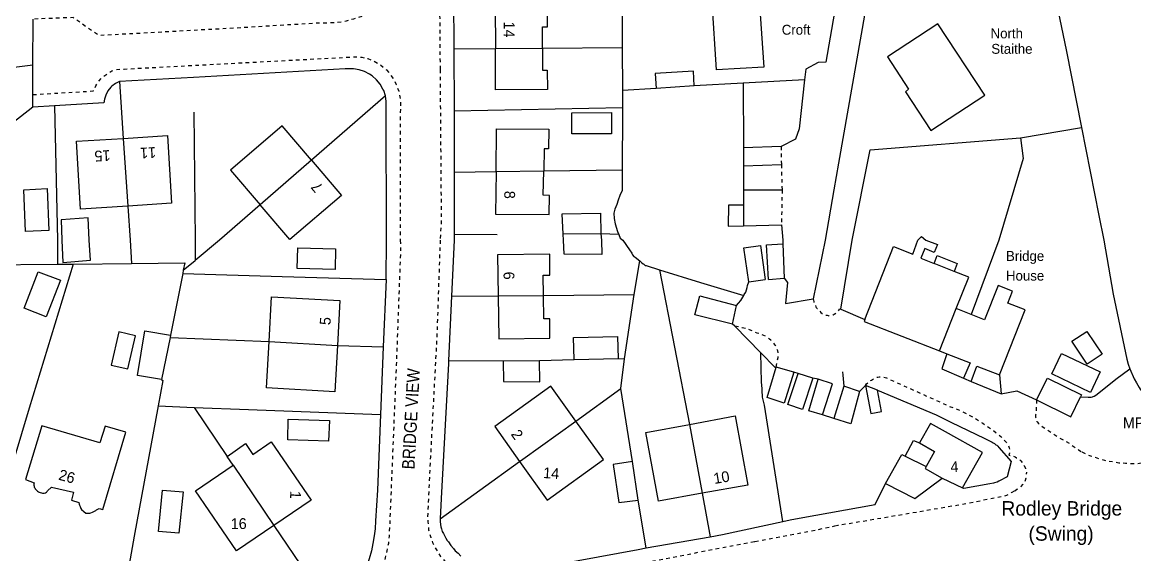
# Model space of a CAD drawing. Extents: x 421500 to 422711, y 436000 to 437000.
# Drawn here: x 422105.8 to 422260.5, y 436456.2 to 436530.3 of the extents above; entities that cross this region are included whole.
import ezdxf

# ---------------------------------------------------------------- set-up
doc = ezdxf.new("R2010")
doc.units = 0
doc.linetypes.add('716709-ExBase$0$OS-DASHEDLINE', pattern=[1, 0.5, -0.5])
for name, color, linetype in [('716709-ExBase$0$OS-LINE_0001_BLG_OUTLINE', 7, 'Continuous'), ('716709-ExBase$0$OS-LINE_0021_ROAD_OR_TRACK', 8, '716709-ExBase$0$OS-DASHEDLINE'), ('716709-ExBase$0$OS-LINE_0030_BLG_DIVISION', 8, 'Continuous'), ('716709-ExBase$0$OS-LINE_0030_OBSTRUCTING_FEAT', 8, 'Continuous'), ('716709-ExBase$0$OS-LINE_0032_PATH_OR_EDGE', 8, '716709-ExBase$0$OS-DASHEDLINE'), ('716709-ExBase$0$OS-LINE_0059_WATER_EDGE_LIMIT', 8, 'Continuous'), ('716709-ExBase$0$OS-TEXT_BUILDING_OR_STRUCTURE', 4, 'Continuous'), ('716709-ExBase$0$OS-TEXT_ROAD_NAME', 7, 'Continuous'), ('716709-ExBase$0$OS-TEXT_ROADSIDE', 4, 'Continuous'), ('716709-ExBase$0$OS-TEXT_STRUCTURE', 4, 'Continuous'), ('Pr-KerbEdge', 8, 'Continuous')]:
    doc.layers.add(name, color=color, linetype=linetype)
doc.styles.add('716709-ExBase$0$Romans', font='romans.shx', dxfattribs={"width": 0.9})
doc.styles.add('716709-ExBase$0$Standard', font='romans.shx')

msp = doc.modelspace()

# ---------------------------------------------------------------- linework, layer by layer
at = {"layer": '716709-ExBase$0$OS-LINE_0001_BLG_OUTLINE'}
for p, q in [((422235.36, 436495.66), (422232.59, 436496.77)), ((422237.75, 436489.66), (422235.68, 436490.51)), ((422233.35, 436484.61), (422234.37, 436484.21)), ((422236.7, 436480.8), (422237.75, 436480.35)), ((422135.1, 436468.7), (422134.3, 436469.9)), ((422233.73, 436466.92), (422236.55, 436465.57))]:
    msp.add_line(p, q, dxfattribs=at)
at = {"layer": '716709-ExBase$0$OS-LINE_0001_BLG_OUTLINE', "flags": 128}
for points in [[(422178.15, 436526.71), (422178.15, 436529.65), (422178.85, 436529.65), (422178.85, 436532.45), (422171.55, 436532.45), (422171.58, 436526.65)], [(422208.9, 436524.05), (422202.35, 436523.7), (422201.75, 436533.05), (422208.25, 436533.45), (422208.9, 436524.05)], [(422226.1, 436525.5), (422229.05, 436521), (422228.6, 436520.65), (422232.15, 436515.25), (422239.65, 436520.15), (422233.1, 436530.1), (422226.1, 436525.5)], [(422178.15, 436526.71), (422178.15, 436523.65), (422178.8, 436523.65), (422178.85, 436520.95), (422171.6, 436520.9), (422171.58, 436526.65)], [(422146.01, 436511.12), (422141.95, 436515.9), (422134.75, 436509.75), (422138.87, 436504.93)], [(422171.67, 436509.54), (422171.75, 436515.5), (422179, 436515.45), (422178.95, 436512.7), (422178.35, 436512.7), (422178.3, 436509.64)], [(422120.48, 436504.74), (422113.9, 436504.3), (422113.35, 436513.75), (422119.84, 436514.16)], [(422119.84, 436514.16), (422126, 436514.55), (422126.55, 436505.15), (422120.48, 436504.74)], [(422146.01, 436511.12), (422150.2, 436506.2), (422143, 436500.1), (422138.87, 436504.93)], [(422171.67, 436509.54), (422171.6, 436503.6), (422179.05, 436503.55), (422179.1, 436506.2), (422178.25, 436506.25), (422178.3, 436509.64)], [(422222.95, 436488.95), (422226.95, 436499.1), (422229.65, 436498.05), (422230.35, 436500)], [(422230.35, 436500), (422230.85, 436500.5), (422231.45, 436500)], [(422231.45, 436500), (422233.05, 436499.4), (422232.6, 436498.3), (422231.3, 436498.85), (422230.75, 436497.5), (422232.59, 436496.77)], [(422178.27, 436492.32), (422178.25, 436495.15), (422179.15, 436495.15), (422179.15, 436498.05), (422171.9, 436497.95), (422171.97, 436492.26)], [(422235.68, 436490.51), (422237.4, 436494.85), (422235.36, 436495.66)], [(422241.7, 436481.25), (422245.25, 436490.3), (422242.85, 436491.25), (422243.5, 436492.9), (422241.5, 436493.7), (422239.6, 436488.9), (422237.75, 436489.66)], [(422140.11, 436485.9), (422140.45, 436492.1), (422149.95, 436491.6), (422149.61, 436485.35)], [(422171.97, 436492.26), (422172.05, 436486.3), (422179.15, 436486.35), (422179.15, 436489.05), (422178.3, 436489.05), (422178.27, 436492.32)], [(422222.95, 436488.95), (422222.85, 436488.7), (422233.35, 436484.61)], [(422149.61, 436485.35), (422149.25, 436478.9), (422139.75, 436479.45), (422140.11, 436485.9)], [(422234.37, 436484.21), (422237.6, 436482.95), (422236.7, 436480.8)], [(422237.75, 436480.35), (422238.55, 436482.5), (422241.7, 436481.25)], [(422182.79, 436474.82), (422179.3, 436479.7), (422171.5, 436474.1), (422174.96, 436469.24)], [(422174.96, 436469.24), (422178.8, 436463.85), (422186.6, 436469.5), (422182.79, 436474.82)], [(422198.6, 436474.38), (422204.95, 436475.55), (422206.7, 436465.95), (422200.33, 436464.8)], [(422117, 436462.56), (422120.2, 436473.3), (422117.3, 436474.15), (422116.6, 436471.8), (422108.5, 436474.2), (422106.26, 436466.72), (422107.45, 436466.25), (422107.4, 436466.1), (422107.4, 436465.95), (422107.45, 436465.8), (422107.45, 436465.65), (422107.55, 436465.55), (422107.6, 436465.4), (422107.9, 436465.1), (422108.05, 436465), (422108.15, 436464.95), (422108.6, 436464.8), (422108.85, 436464.8), (422109, 436464.85), (422109.15, 436464.95), (422109.25, 436465.05), (422109.3, 436465.15), (422109.85, 436465.65), (422112.9, 436464.95), (422112.65, 436463.85), (422113.65, 436463.5), (422113.7, 436463.3), (422113.75, 436463.15), (422113.85, 436462.95), (422113.95, 436462.7), (422114.05, 436462.55), (422114.35, 436462.25), (422114.65, 436462.05), (422115.2, 436462.05), (422115.35, 436462.1), (422115.55, 436462.15), (422115.85, 436462.3), (422116, 436462.4), (422116.1, 436462.5), (422116.5, 436462.7), (422117, 436462.56)], [(422200.33, 436464.8), (422194.25, 436463.7), (422192.5, 436473.25), (422198.6, 436474.38)], [(422236.55, 436465.57), (422239.3, 436470.45), (422234.16, 436473.34), (422232.1, 436474.5), (422230.55, 436471.8)], [(422134.3, 436469.9), (422136.85, 436471.7), (422137.85, 436470.2), (422140.4, 436471.95), (422145.95, 436463.85), (422140.78, 436460.33)], [(422230.55, 436471.8), (422232.65, 436470.6), (422231.5, 436468.52)], [(422140.78, 436460.33), (422135.6, 436456.8), (422129.9, 436465.15), (422135.1, 436468.7)], [(422231.5, 436468.52), (422231.35, 436468.25), (422233.73, 436466.92)]]:
    msp.add_lwpolyline(points, dxfattribs=at)
at = {"layer": '716709-ExBase$0$OS-LINE_0021_ROAD_OR_TRACK'}
msp.add_line((422163.82, 436533.26), (422163.89, 436523.73), dxfattribs=at)
at = {"layer": '716709-ExBase$0$OS-LINE_0021_ROAD_OR_TRACK', "flags": 128}
for points in [[(422156.35, 436533.25), (422155.75, 436532.65), (422155.15, 436532.15), (422154.15, 436531.55), (422153.05, 436531.1), (422151.85, 436530.75), (422150.85, 436530.45), (422149.6, 436530.25), (422148.4, 436530.2), (422147.15, 436530.2), (422136.55, 436529.55), (422116.45, 436528.45), (422112.85, 436530.95), (422107.29, 436530.75)], [(422107.26, 436520.25), (422115.7, 436520.75), (422116, 436521.45), (422116.4, 436522.05), (422116.95, 436522.65), (422117.1, 436522.8), (422117.7, 436523.2), (422118.25, 436523.55), (422118.7, 436523.7), (422119.35, 436523.8), (422119.95, 436523.8), (422152.1, 436525.5), (422153, 436525.45), (422153.85, 436525.25), (422154.7, 436524.9), (422155.5, 436524.45), (422156.1, 436524), (422156.43, 436523.68)], [(422156.43, 436523.68), (422156.8, 436523.3), (422157.35, 436522.5), (422157.8, 436521.65), (422158.15, 436520.7), (422158.35, 436519.7), (422158.4, 436518.7), (422158.35, 436517.75), (422158.35, 436500)], [(422163.89, 436523.73), (422164.05, 436502.75), (422163.9, 436500)], [(422158.35, 436500), (422158.4, 436498.85), (422157.8, 436482.65), (422156.9, 436460.85), (422156.8, 436458.85), (422156.7, 436457.8), (422156.5, 436456.8), (422156.25, 436455.8), (422156.05, 436455.05), (422155.45, 436453.45), (422155.15, 436452.75), (422154.8, 436452), (422154.55, 436451.65), (422154.25, 436451.1), (422153.95, 436450.65)], [(422163.9, 436500), (422163.45, 436486.8), (422162.55, 436469.85), (422162.15, 436461.4), (422162.2, 436460.85), (422162.25, 436460.25), (422162.3, 436459.7), (422162.45, 436459.2), (422162.6, 436458.65), (422162.65, 436458.45), (422162.85, 436457.95), (422163.1, 436457.4), (422163.4, 436456.95), (422163.65, 436456.5), (422163.95, 436456), (422164.35, 436455.6), (422164.6, 436455.25), (422165.5, 436454.45), (422166.2, 436453.87)], [(422215.78, 436491.84), (422215.85, 436491.45), (422215.95, 436491.2), (422216.05, 436491), (422216.15, 436490.75), (422216.2, 436490.65), (422216.35, 436490.5), (422216.5, 436490.3), (422216.85, 436489.95), (422217.05, 436489.8), (422217.3, 436489.7), (422217.5, 436489.6), (422217.7, 436489.55), (422217.95, 436489.5), (422218.15, 436489.55), (422218.35, 436489.55), (422218.55, 436489.6), (422218.7, 436489.7), (422219.05, 436489.9), (422219.3, 436490.15), (422219.4, 436490.3), (422219.45, 436490.45), (422219.6, 436490.4)], [(422210.62, 436482.36), (422210.9, 436483.7), (422210.9, 436484.4), (422210.85, 436484.6), (422210.75, 436484.85), (422210.65, 436485.15), (422210.55, 436485.35), (422210.41, 436485.54), (422210.25, 436485.75), (422209.9, 436486.1), (422209.7, 436486.25), (422209.4, 436486.45), (422209.2, 436486.6), (422208.6, 436486.9), (422208.3, 436487), (422208, 436487.05), (422207.5, 436487.3), (422207.15, 436487.45), (422206.75, 436487.6), (422206.35, 436487.7), (422205.9, 436487.8), (422204.83, 436488.08)], [(422223.04, 436479.78), (422223.2, 436480), (422223.45, 436480.2), (422223.65, 436480.4), (422223.9, 436480.55), (422224.2, 436480.75), (422224.4, 436480.85), (422224.55, 436480.95), (422224.75, 436480.95), (422224.95, 436481), (422225.35, 436481), (422225.95, 436480.85), (422234.5, 436477), (422234.7, 436476.9), (422235.9, 436476.45), (422236.95, 436475.95), (422238.1, 436475.35), (422238.2, 436475.3), (422239.35, 436474.55), (422240.55, 436473.75), (422240.75, 436473.6), (422241.85, 436472.7), (422242.3, 436472.25), (422242.6, 436471.9), (422242.7, 436471.8), (422242.9, 436471.5), (422243.05, 436471.1), (422243.1, 436470.95), (422243.1, 436470.4), (422243, 436470.1), (422243.35, 436470), (422243.6, 436469.95), (422243.85, 436469.85), (422244.05, 436469.75), (422244.3, 436469.65), (422244.65, 436469.3), (422244.95, 436468.9), (422245.1, 436468.65), (422245.3, 436468.25), (422245.35, 436468), (422245.45, 436467.6)], [(422246.85, 436477.78), (422246.75, 436475.85), (422246.7, 436475.7), (422246.7, 436475.4), (422246.9, 436474.8), (422246.95, 436474.7), (422247.05, 436474.55), (422247.4, 436474.2), (422247.6, 436474.1), (422249.85, 436472.6), (422251.5, 436471.7), (422252.05, 436471.25), (422252.65, 436470.85), (422253.15, 436470.55)], [(422253.15, 436470.55), (422253.7, 436470.25), (422254.35, 436470), (422255, 436469.8), (422255.6, 436469.6), (422256.3, 436469.4), (422256.55, 436469.35), (422257.4, 436469.2), (422258.3, 436469.05), (422259.2, 436469), (422259.95, 436468.95), (422260.9, 436468.95), (422261.46, 436469.02)], [(422243.8, 436465.15), (422244.1, 436465.35), (422244.45, 436465.55), (422244.7, 436465.75), (422244.95, 436466), (422245.15, 436466.3), (422245.3, 436466.6), (422245.4, 436466.95), (422245.45, 436467.15), (422245.45, 436467.6)], [(422218.79, 436460.26), (422219.2, 436460.35), (422222.5, 436460.9), (422235.75, 436463.15), (422242, 436464.35), (422242.4, 436464.45), (422242.7, 436464.55), (422243.05, 436464.7), (422243.35, 436464.9), (422243.45, 436464.95), (422243.8, 436465.15)], [(422207.68, 436458.1), (422214.5, 436459.4), (422216.15, 436459.7), (422218.79, 436460.26)], [(422166.2, 436453.87), (422166.65, 436453.5), (422167.05, 436453.2), (422167.45, 436452.95), (422167.75, 436452.75), (422168.2, 436452.55), (422168.6, 436452.4), (422169.05, 436452.25), (422169.55, 436452.15), (422169.95, 436452.05), (422170.45, 436452), (422170.9, 436451.95), (422171, 436451.9), (422171.85, 436451.8), (422173.65, 436451.8), (422174.25, 436451.9), (422174.95, 436452), (422175.6, 436452.15), (422175.8, 436452.2), (422193.55, 436455.4), (422207.68, 436458.1)]]:
    msp.add_lwpolyline(points, dxfattribs=at)
at = {"layer": '716709-ExBase$0$OS-LINE_0030_BLG_DIVISION'}
for p, q in [((422171.58, 436526.65), (422178.15, 436526.71)), ((422119.84, 436514.16), (422120.48, 436504.74)), ((422146.01, 436511.12), (422138.87, 436504.93)), ((422171.67, 436509.54), (422178.3, 436509.64)), ((422171.97, 436492.26), (422178.27, 436492.32)), ((422233.35, 436484.61), (422235.68, 436490.51)), ((422140.11, 436485.9), (422149.61, 436485.35)), ((422198.6, 436474.38), (422200.33, 436464.8)), ((422135.1, 436468.7), (422140.78, 436460.33))]:
    msp.add_line(p, q, dxfattribs=at)
at = {"layer": '716709-ExBase$0$OS-LINE_0030_BLG_DIVISION', "flags": 128}
msp.add_lwpolyline([(422174.96, 436469.24), (422175.4, 436469.55), (422182.79, 436474.82)], dxfattribs=at)
at = {"layer": '716709-ExBase$0$OS-LINE_0030_OBSTRUCTING_FEAT'}
for p, q in [((422165.73, 436535.35), (422165.81, 436526.6)), ((422189.2, 436533.5), (422189.22, 436526.8)), ((422107.27, 436524.35), (422107.29, 436530.75)), ((422165.81, 436526.6), (422171.58, 436526.65)), ((422165.81, 436526.6), (422165.83, 436518)), ((422178.15, 436526.71), (422189.22, 436526.8)), ((422189.22, 436526.8), (422189.24, 436520.8)), ((422107.26, 436520.25), (422107.27, 436524.35)), ((422129.6, 436522.64), (422119.3, 436522.05)), ((422119.3, 436522.05), (422119.84, 436514.16)), ((422193.95, 436521.1), (422189.24, 436520.8)), ((422199.22, 436521.48), (422193.95, 436521.1)), ((422206.05, 436521.85), (422199.22, 436521.48)), ((422214.59, 436522.3), (422206.05, 436521.85)), ((422206.05, 436521.85), (422206.08, 436512.85)), ((422107.25, 436518.5), (422107.26, 436520.25)), ((422156.3, 436520.05), (422146.01, 436511.12)), ((422189.24, 436520.8), (422189.25, 436518.45)), ((422107.25, 436518.5), (422100.62, 436513.3)), ((422110.29, 436518.68), (422107.25, 436518.5)), ((422110.29, 436518.68), (422110.7, 436500)), ((422165.83, 436518), (422189.25, 436518.45)), ((422165.83, 436518), (422165.84, 436509.45)), ((422129.65, 436517.8), (422129.85, 436500)), ((422244.6, 436514.25), (422253.1, 436515.66)), ((422211.33, 436513.03), (422206.08, 436512.85)), ((422206.08, 436512.85), (422206.08, 436510.35)), ((422206.08, 436510.35), (422206.07, 436507)), ((422206.08, 436510.35), (422211.35, 436510.5)), ((422165.84, 436509.45), (422171.67, 436509.54)), ((422178.3, 436509.64), (422189.21, 436509.8)), ((422206.07, 436507), (422211.45, 436507)), ((422206.07, 436507), (422206.07, 436504.88)), ((422120.48, 436504.74), (422120.8, 436500)), ((422138.87, 436504.93), (422133.2, 436500)), ((422206.07, 436504.88), (422206.1, 436501.98)), ((422206.1, 436501.98), (422211.37, 436502.12)), ((422211.37, 436502.12), (422211.56, 436500)), ((422110.7, 436500), (422110.7, 436496.65)), ((422120.8, 436500), (422121, 436496.77)), ((422129.85, 436500), (422129.85, 436497.16)), ((422133.2, 436500), (422129.85, 436497.16)), ((422156.4, 436494.55), (422156.45, 436500)), ((422165.85, 436500), (422165.5, 436492.2)), ((422165.85, 436500.85), (422171.85, 436500.8)), ((422165.85, 436500.85), (422165.85, 436500)), ((422186.25, 436500.9), (422181, 436500.85)), ((422181.05, 436500), (422181, 436500.85)), ((422188.73, 436500.8), (422186.25, 436500.9)), ((422186.25, 436500.9), (422186.35, 436500)), ((422211.57, 436499.48), (422211.75, 436494.73)), ((422217.45, 436500), (422215.78, 436491.84)), ((422219.6, 436490.4), (422221.2, 436500)), ((422241.6, 436500), (422237.75, 436489.66)), ((422110.7, 436496.65), (422112.86, 436496.67)), ((422112.86, 436496.67), (422121, 436496.77)), ((422128.19, 436495.81), (422129.85, 436497.16)), ((422190.9, 436492.44), (422191.65, 436497.11)), ((422128.11, 436495.37), (422126.4, 436486.77)), ((422128.19, 436495.81), (422128.11, 436495.37)), ((422194.39, 436495.89), (422198.6, 436474.38)), ((422156.4, 436494.55), (422156, 436485.15)), ((422206.81, 436494.22), (422209.12, 436494.51)), ((422209.55, 436494.51), (422211.75, 436494.73)), ((422165.5, 436492.2), (422165.07, 436483.25)), ((422165.5, 436492.2), (422171.97, 436492.26)), ((422178.27, 436492.32), (422190.9, 436492.44)), ((422189.53, 436483.5), (422190.9, 436492.44)), ((422204.58, 436488.33), (422205.13, 436490.9)), ((422219.6, 436490.4), (422222.95, 436488.95)), ((422204.83, 436488.08), (422204.58, 436488.33)), ((422208.5, 436484.34), (422204.83, 436488.08)), ((422126.34, 436486.47), (422125.17, 436480.6)), ((422126.4, 436486.77), (422126.34, 436486.47)), ((422126.34, 436486.47), (422140.11, 436485.9)), ((422149.61, 436485.35), (422156, 436485.15)), ((422156, 436485.15), (422155.6, 436475.75)), ((422165.07, 436483.25), (422172.67, 436483.22)), ((422172.67, 436483.22), (422177.73, 436483.25)), ((422177.73, 436483.25), (422182.55, 436483.42)), ((422182.55, 436483.42), (422188.65, 436483.53)), ((422188.65, 436483.53), (422189.53, 436483.5)), ((422189.04, 436479.37), (422189.53, 436483.5)), ((422213.08, 436481.65), (422210.62, 436482.36)), ((422213.68, 436481.45), (422213.08, 436481.65)), ((422215.73, 436480.82), (422213.68, 436481.45)), ((422241.7, 436481.25), (422241.9, 436478.65)), ((422182.79, 436474.82), (422189.04, 436479.37)), ((422190.65, 436469.23), (422189.04, 436479.37)), ((422216.45, 436480.65), (422215.73, 436480.82)), ((422220.05, 436479.7), (422218.65, 436475.22)), ((422222.22, 436478.95), (422220.05, 436479.7)), ((422223.04, 436479.78), (422222.22, 436478.95)), ((422224.7, 436479.12), (422223.04, 436479.78)), ((422237.75, 436480.35), (422241.9, 436478.65)), ((422124.7, 436476.95), (422129.7, 436476.75)), ((422129.7, 436476.75), (422134.3, 436469.9)), ((422218.65, 436475.22), (422217.08, 436475.72)), ((422163.92, 436461.25), (422174.96, 436469.24)), ((422191.42, 436463.84), (422190.65, 436469.23)), ((422228.58, 436469.96), (422231.5, 436468.52)), ((422200.33, 436464.8), (422201.43, 436458.75)), ((422192.55, 436457.19), (422191.42, 436463.84)), ((422192.55, 436457.19), (422201.43, 436458.75))]:
    msp.add_line(p, q, dxfattribs=at)
at = {"layer": '716709-ExBase$0$OS-LINE_0030_OBSTRUCTING_FEAT', "flags": 128}
for points in [[(422219.36, 436535.24), (422217.55, 436524.75), (422216.45, 436524.7), (422214.75, 436523.8), (422214.59, 436522.3)], [(422223.65, 436535.55), (422219.32, 436510.73), (422218.67, 436507), (422217.45, 436500)], [(422107.27, 436524.35), (422092.89, 436522.54), (422080.56, 436520.99)], [(422156.3, 436520.05), (422156.05, 436520.8), (422155.95, 436521), (422155.55, 436521.7), (422155.05, 436522.3), (422154.45, 436522.85), (422154.1, 436523.1), (422153.4, 436523.45), (422152.65, 436523.7), (422151.85, 436523.85), (422150.7, 436523.85), (422129.6, 436522.64)], [(422199.22, 436521.48), (422199.15, 436523.5), (422193.8, 436523.2), (422193.95, 436521.1)], [(422119.3, 436522.05), (422118.75, 436521.8), (422118.25, 436521.4), (422118.1, 436521.3), (422117.7, 436520.75), (422117.4, 436520.15), (422117.25, 436519.6), (422117.15, 436519.1), (422110.29, 436518.68)], [(422214.59, 436522.3), (422213.85, 436515.5), (422213.3, 436514.05), (422211.33, 436513.03)], [(422156.45, 436500), (422156.4, 436518.45), (422156.4, 436519.3), (422156.3, 436520.05)], [(422189.25, 436518.45), (422189.25, 436517.9), (422189.21, 436509.8)], [(422187.75, 436514.8), (422182.2, 436514.8), (422182.2, 436517.7), (422187.75, 436517.75), (422187.75, 436514.8)], [(422221.2, 436500), (422223.7, 436512.55), (422244.6, 436514.25)], [(422244.6, 436514.25), (422245, 436511.35), (422241.6, 436500)], [(422165.84, 436509.45), (422165.85, 436501.05), (422165.85, 436500.85)], [(422189.21, 436509.8), (422189.2, 436506.9), (422188.9, 436506.2), (422188.65, 436505.55), (422188.45, 436504.95), (422188.2, 436504.3), (422188.05, 436503.75), (422188.1, 436503), (422188.25, 436502.25), (422188.55, 436501.2), (422188.73, 436500.8)], [(422109.5, 436501.35), (422106.25, 436501.2), (422106, 436507), (422109.25, 436507.2), (422109.5, 436501.35)], [(422206.07, 436504.88), (422204, 436504.85), (422203.95, 436501.95), (422206.1, 436501.98)], [(422115.1, 436500), (422114.95, 436503.1), (422111.2, 436502.85), (422111.3, 436500)], [(422181, 436500.85), (422180.85, 436503.65), (422186.2, 436503.75), (422186.25, 436500.9)], [(422111.3, 436500), (422111.45, 436496.9), (422115.3, 436497.2), (422115.1, 436500)], [(422186.35, 436500), (422186.4, 436498), (422181.15, 436498.05), (422181.05, 436500)], [(422188.73, 436500.8), (422188.95, 436500.3), (422189.3, 436500)], [(422189.3, 436500), (422190.25, 436498.65), (422190.55, 436498.2), (422190.65, 436497.95), (422190.85, 436497.75), (422191, 436497.65), (422191.65, 436497.11)], [(422209.55, 436494.51), (422209.3, 436499.35), (422211.57, 436499.48)], [(422211.56, 436500), (422211.57, 436499.55), (422211.57, 436499.48)], [(422144.1, 436498.95), (422149.35, 436498.8), (422149.3, 436495.9), (422144, 436496.05), (422144.1, 436498.95)], [(422206.81, 436494.22), (422206.15, 436498.95), (422208.45, 436499.25), (422209.12, 436494.51)], [(422085.4, 436496.32), (422100.4, 436496.55), (422110.7, 436496.65)], [(422112.86, 436496.67), (422106.75, 436476.65), (422100.15, 436454.77)], [(422121, 436496.77), (422128.4, 436496.85), (422128.19, 436495.81)], [(422191.65, 436497.11), (422191.95, 436496.85), (422192.15, 436496.7), (422192.25, 436496.65), (422192.4, 436496.5), (422192.55, 436496.5), (422194.39, 436495.89)], [(422232.59, 436496.77), (422233, 436497.85), (422235.8, 436496.75), (422235.36, 436495.66)], [(422106.05, 436490.55), (422108, 436495.6), (422111.1, 436494.45), (422109.1, 436489.35), (422106.05, 436490.55)], [(422128.11, 436495.37), (422141.95, 436494.95), (422156.4, 436494.55)], [(422194.39, 436495.89), (422200.1, 436494.1), (422206.12, 436492.29)], [(422206.12, 436492.29), (422206.2, 436492.45), (422206.4, 436492.75), (422206.5, 436493.1), (422206.6, 436493.4), (422206.65, 436493.7), (422206.81, 436494.22)], [(422211.75, 436494.73), (422212.2, 436494.1), (422211.95, 436491.2), (422215.78, 436491.84)], [(422204.58, 436488.33), (422199.3, 436489.6), (422200, 436492.25), (422205.13, 436490.9)], [(422205.13, 436490.9), (422205.4, 436491.25), (422205.7, 436491.6), (422206, 436492.05), (422206.12, 436492.29)], [(422119.2, 436487.25), (422118.15, 436482.6), (422120.45, 436482.1), (422121.55, 436486.7), (422119.2, 436487.25)], [(422125.17, 436480.6), (422121.8, 436481.2), (422122.85, 436487.4), (422126.4, 436486.77)], [(422253.85, 436487.3), (422255.95, 436484.15), (422253.9, 436482.75), (422251.75, 436485.95), (422253.85, 436487.3)], [(422182.55, 436483.42), (422182.45, 436486.45), (422188.55, 436486.6), (422188.65, 436483.53)], [(422210.62, 436482.36), (422210.5, 436482.3), (422208.5, 436484.34)], [(422211.54, 436460.87), (422209, 436477.05), (422208.85, 436477.6), (422208.75, 436478.15), (422208.75, 436478.35), (422208.7, 436478.95), (422208.7, 436479.35), (422208.6, 436480.25), (422208.5, 436484.34)], [(422234.37, 436484.21), (422233.65, 436482.1), (422236.7, 436480.8)], [(422250.3, 436484.25), (422255.7, 436481.7), (422254.35, 436478.8), (422248.95, 436481.4), (422250.3, 436484.25)], [(422165.07, 436483.25), (422165.05, 436482.85), (422164.05, 436464.05), (422163.92, 436461.25)], [(422172.67, 436483.22), (422172.7, 436480.35), (422177.75, 436480.3), (422177.73, 436483.25)], [(422213.08, 436481.65), (422211.75, 436477.35), (422209.4, 436478.1), (422210.62, 436482.36)], [(422215.73, 436480.82), (422214.3, 436476.45), (422212.25, 436477.15), (422213.68, 436481.45)], [(422219.85, 436481.7), (422219.9, 436481.21), (422220.05, 436479.7)], [(422252.95, 436478.2), (422254, 436478.15), (422254.45, 436478.15), (422254.6, 436478.2), (422254.7, 436478.25), (422254.85, 436478.3), (422255.1, 436478.45), (422255.25, 436478.6), (422257.85, 436480.65), (422259.8, 436482.1)], [(422125.17, 436480.6), (422125.35, 436480.5), (422124.7, 436476.95)], [(422217.08, 436475.72), (422215.15, 436476.25), (422216.45, 436480.65)], [(422217.08, 436475.72), (422218.45, 436480), (422216.45, 436480.65)], [(422223.04, 436479.78), (422223.8, 436475.9), (422225.3, 436476.15), (422224.7, 436479.12)], [(422246.85, 436477.78), (422248.35, 436480.8), (422253.1, 436478.5), (422252.95, 436478.2)], [(422222.22, 436478.95), (422221, 436474.45), (422218.65, 436475.22)], [(422224.7, 436479.12), (422232.9, 436475.7), (422234.92, 436474.71), (422239.65, 436472.4), (422240.65, 436471.9), (422240.8, 436471.8), (422241, 436471.7), (422241.2, 436471.55), (422241.3, 436471.5), (422241.45, 436471.35), (422241.6, 436471.15), (422243.3, 436469.2), (422242.75, 436467.1), (422241.7, 436466.55), (422241.6, 436466.5), (422241.35, 436466.35), (422241, 436466.25), (422240.85, 436466.2), (422240.35, 436466.1), (422236.75, 436465.45), (422236.55, 436465.57)], [(422241.9, 436478.65), (422244.1, 436479.05), (422246.85, 436477.78)], [(422246.85, 436477.78), (422251.6, 436475.45), (422252.95, 436478.2)], [(422124.7, 436476.95), (422121.35, 436458.85), (422119.84, 436450.17)], [(422129.7, 436476.75), (422137.25, 436476.45), (422155.6, 436475.75)], [(422142.75, 436475.1), (422148.5, 436474.9), (422148.4, 436472.05), (422142.7, 436472.25), (422142.75, 436475.1)], [(422155.6, 436475.75), (422155.2, 436465.25), (422154.9, 436460.95), (422154.85, 436459.85), (422154.75, 436458.9), (422154.55, 436457.8), (422154.35, 436456.8), (422154.05, 436455.7), (422153.7, 436454.7), (422153.25, 436453.7), (422153, 436453.1), (422152.55, 436452.45), (422152.1, 436451.75), (422151.6, 436451.15), (422151.1, 436450.6), (422150.6, 436450.1), (422149.6, 436449.3), (422149.1, 436449.05), (422148.9, 436449), (422148.75, 436449), (422148.53, 436448.98)], [(422228.58, 436469.96), (422229.75, 436472.15), (422230.55, 436471.8)], [(422225.82, 436466.17), (422228.1, 436470.2), (422228.58, 436469.96)], [(422190.65, 436469.23), (422187.95, 436468.8), (422188.75, 436463.5), (422191.42, 436463.84)], [(422211.54, 436460.87), (422212.6, 436461.1), (422213.85, 436461.35), (422224.4, 436463.25), (422225.82, 436466.17)], [(422225.82, 436466.17), (422229.9, 436464.05), (422233.73, 436466.92)], [(422127.55, 436459.25), (422124.75, 436459.5), (422125.3, 436465.25), (422128.15, 436465), (422127.55, 436459.25)], [(422163.92, 436461.25), (422163.9, 436460.85), (422164, 436460.15), (422164.1, 436459.85), (422164.2, 436459.5), (422164.35, 436459.2), (422164.55, 436458.85), (422164.7, 436458.55), (422164.9, 436458.25), (422165.05, 436458.05), (422165.4, 436457.55), (422165.75, 436457.1), (422166, 436456.8), (422166.4, 436456.45), (422166.8, 436456.05)], [(422201.43, 436458.75), (422203.15, 436459.05), (422211.54, 436460.87)], [(422140.78, 436460.33), (422145.35, 436453.55), (422148.53, 436448.98)], [(422174.75, 436453.9), (422191.45, 436457), (422192.55, 436457.19)]]:
    msp.add_lwpolyline(points, dxfattribs=at)
at = {"layer": '716709-ExBase$0$OS-LINE_0032_PATH_OR_EDGE'}
for p, q in [((422211.33, 436513.03), (422211.35, 436510.5)), ((422211.35, 436510.5), (422211.45, 436507)), ((422211.45, 436507), (422211.37, 436502.12))]:
    msp.add_line(p, q, dxfattribs=at)
at = {"layer": '716709-ExBase$0$OS-LINE_0059_WATER_EDGE_LIMIT', "flags": 128}
for points in [[(422248.62, 436537.8), (422248.65, 436537.65), (422251, 436526.25), (422253.05, 436515.9), (422253.1, 436515.66)], [(422253.1, 436515.66), (422255.5, 436503.45), (422256.2, 436500)], [(422256.2, 436500), (422257.5, 436492.5), (422259.4, 436483.45), (422259.6, 436482.75), (422259.8, 436482.1)], [(422259.8, 436482.1), (422260.4, 436480.7), (422260.75, 436480.15), (422261.1, 436479.5), (422261.25, 436479.3), (422261.6, 436478.8), (422262, 436478.35), (422262.45, 436477.95), (422263.45, 436477.15), (422264.25, 436476.6), (422264.65, 436476.3), (422265, 436476), (422265.5, 436475.5), (422265.7, 436475.1), (422266.45, 436473.9), (422266.5, 436473.8), (422266.95, 436472.85), (422267.1, 436472.5), (422267.7, 436471)]]:
    msp.add_lwpolyline(points, dxfattribs=at)
at = {"layer": 'Pr-KerbEdge'}
msp.add_arc((422086.92, 436454.96), 118.12, 133.7321, 133.7321, dxfattribs=at)

# ---------------------------------------------------------------- texts
at = {"layer": '716709-ExBase$0$OS-TEXT_BUILDING_OR_STRUCTURE', "char_height": 1.5, "attachment_point": 8, "style": '716709-ExBase$0$Standard'}
for s, insert, width, rotation in [('{\\fHeledd|b0|i0|c0|p34;14}', (422172.75, 436529.3), 3, 269.5), ('{\\fHeledd|b0|i0|c0|p34;15}', (422116.9, 436512.5), 3, 183.1), ('{\\fHeledd|b0|i0|c0|p34;11}', (422123.25, 436512.9), 3, 183.1), ('{\\fHeledd|b0|i0|c0|p34;7}', (422147.35, 436507.85), 1.5, 130), ('{\\fHeledd|b0|i0|c0|p34;8}', (422172.8, 436506.3), 1.5, 270.4), ('{\\fHeledd|b0|i0|c0|p34;6}', (422172.7, 436495.05), 1.5, 271), ('{\\fHeledd|b0|i0|c0|p34;5}', (422148.7, 436488.7), 1.5, 86.1), ('{\\fHeledd|b0|i0|c0|p34;2}', (422174, 436472.55), 1.5, 304.6), ('{\\fHeledd|b0|i0|c0|p34;4}', (422235.45, 436467.75), 1.5, 2.3), ('{\\fHeledd|b0|i0|c0|p34;26}', (422111.8, 436466.4), 3, 344.9), ('{\\fHeledd|b0|i0|c0|p34;14}', (422179.3, 436466.85), 3, 356), ('{\\fHeledd|b0|i0|c0|p34;10}', (422203.15, 436466.25), 3, 9.6), ('{\\fHeledd|b0|i0|c0|p34;1}', (422143.05, 436464.6), 1.5, 267.5), ('{\\fHeledd|b0|i0|c0|p34;16}', (422135.9, 436459.8), 3, 0.8)]:
    msp.add_mtext(s, dxfattribs=dict(at, insert=insert, width=width, rotation=rotation))
at = {"layer": '716709-ExBase$0$OS-TEXT_BUILDING_OR_STRUCTURE', "char_height": 1.375, "style": '716709-ExBase$0$Standard'}
for s, insert, width, attachment_point in [('{\\fHeledd|b0|i0|c0|p34;Croft}', (422213.4, 436529.95), 5.3472, 2), ('{\\fHeledd|b0|i0|c0|p34;North}', (422240.45, 436528.05), 5.9583, 7), ('{\\fHeledd|b0|i0|c0|p34;Staithe}', (422240.55, 436525.9), 7.4861, 7), ('{\\fHeledd|b0|i0|c0|p34;Bridge}', (422245.25, 436496.7), 6.875, 8), ('{\\fHeledd|b0|i0|c0|p34;House}', (422245.25, 436495.75), 6.9514, 2)]:
    msp.add_mtext(s, dxfattribs=dict(at, insert=insert, width=width, attachment_point=attachment_point))
at = {"layer": '716709-ExBase$0$OS-TEXT_ROAD_NAME', "insert": (422159.85, 436475.15), "char_height": 1.75, "width": 23.9514, "attachment_point": 5, "rotation": 86.9, "style": '716709-ExBase$0$Romans'}
msp.add_mtext('{\\fHeledd|b0|i0|c0|p34;BRIDGE VIEW}', dxfattribs=at)
at = {"layer": '716709-ExBase$0$OS-TEXT_ROADSIDE', "insert": (422261.85, 436473.85), "char_height": 1.5, "width": 4, "attachment_point": 9, "style": '716709-ExBase$0$Standard'}
msp.add_mtext('{\\fHeledd|b0|i0|c0|p34;MP}', dxfattribs=at)
at = {"layer": '716709-ExBase$0$OS-TEXT_STRUCTURE', "char_height": 2, "attachment_point": 8, "style": '716709-ExBase$0$Standard'}
for s, insert, width in [('{\\fHeledd|b0|i0|c0|p34;Rodley Bridge}', (422250.35, 436461.1), 21.6667), ('{\\fHeledd|b0|i0|c0|p34;(Swing)}', (422250.25, 436457.6), 12)]:
    msp.add_mtext(s, dxfattribs=dict(at, insert=insert, width=width))

doc.saveas('drawing.dxf')
